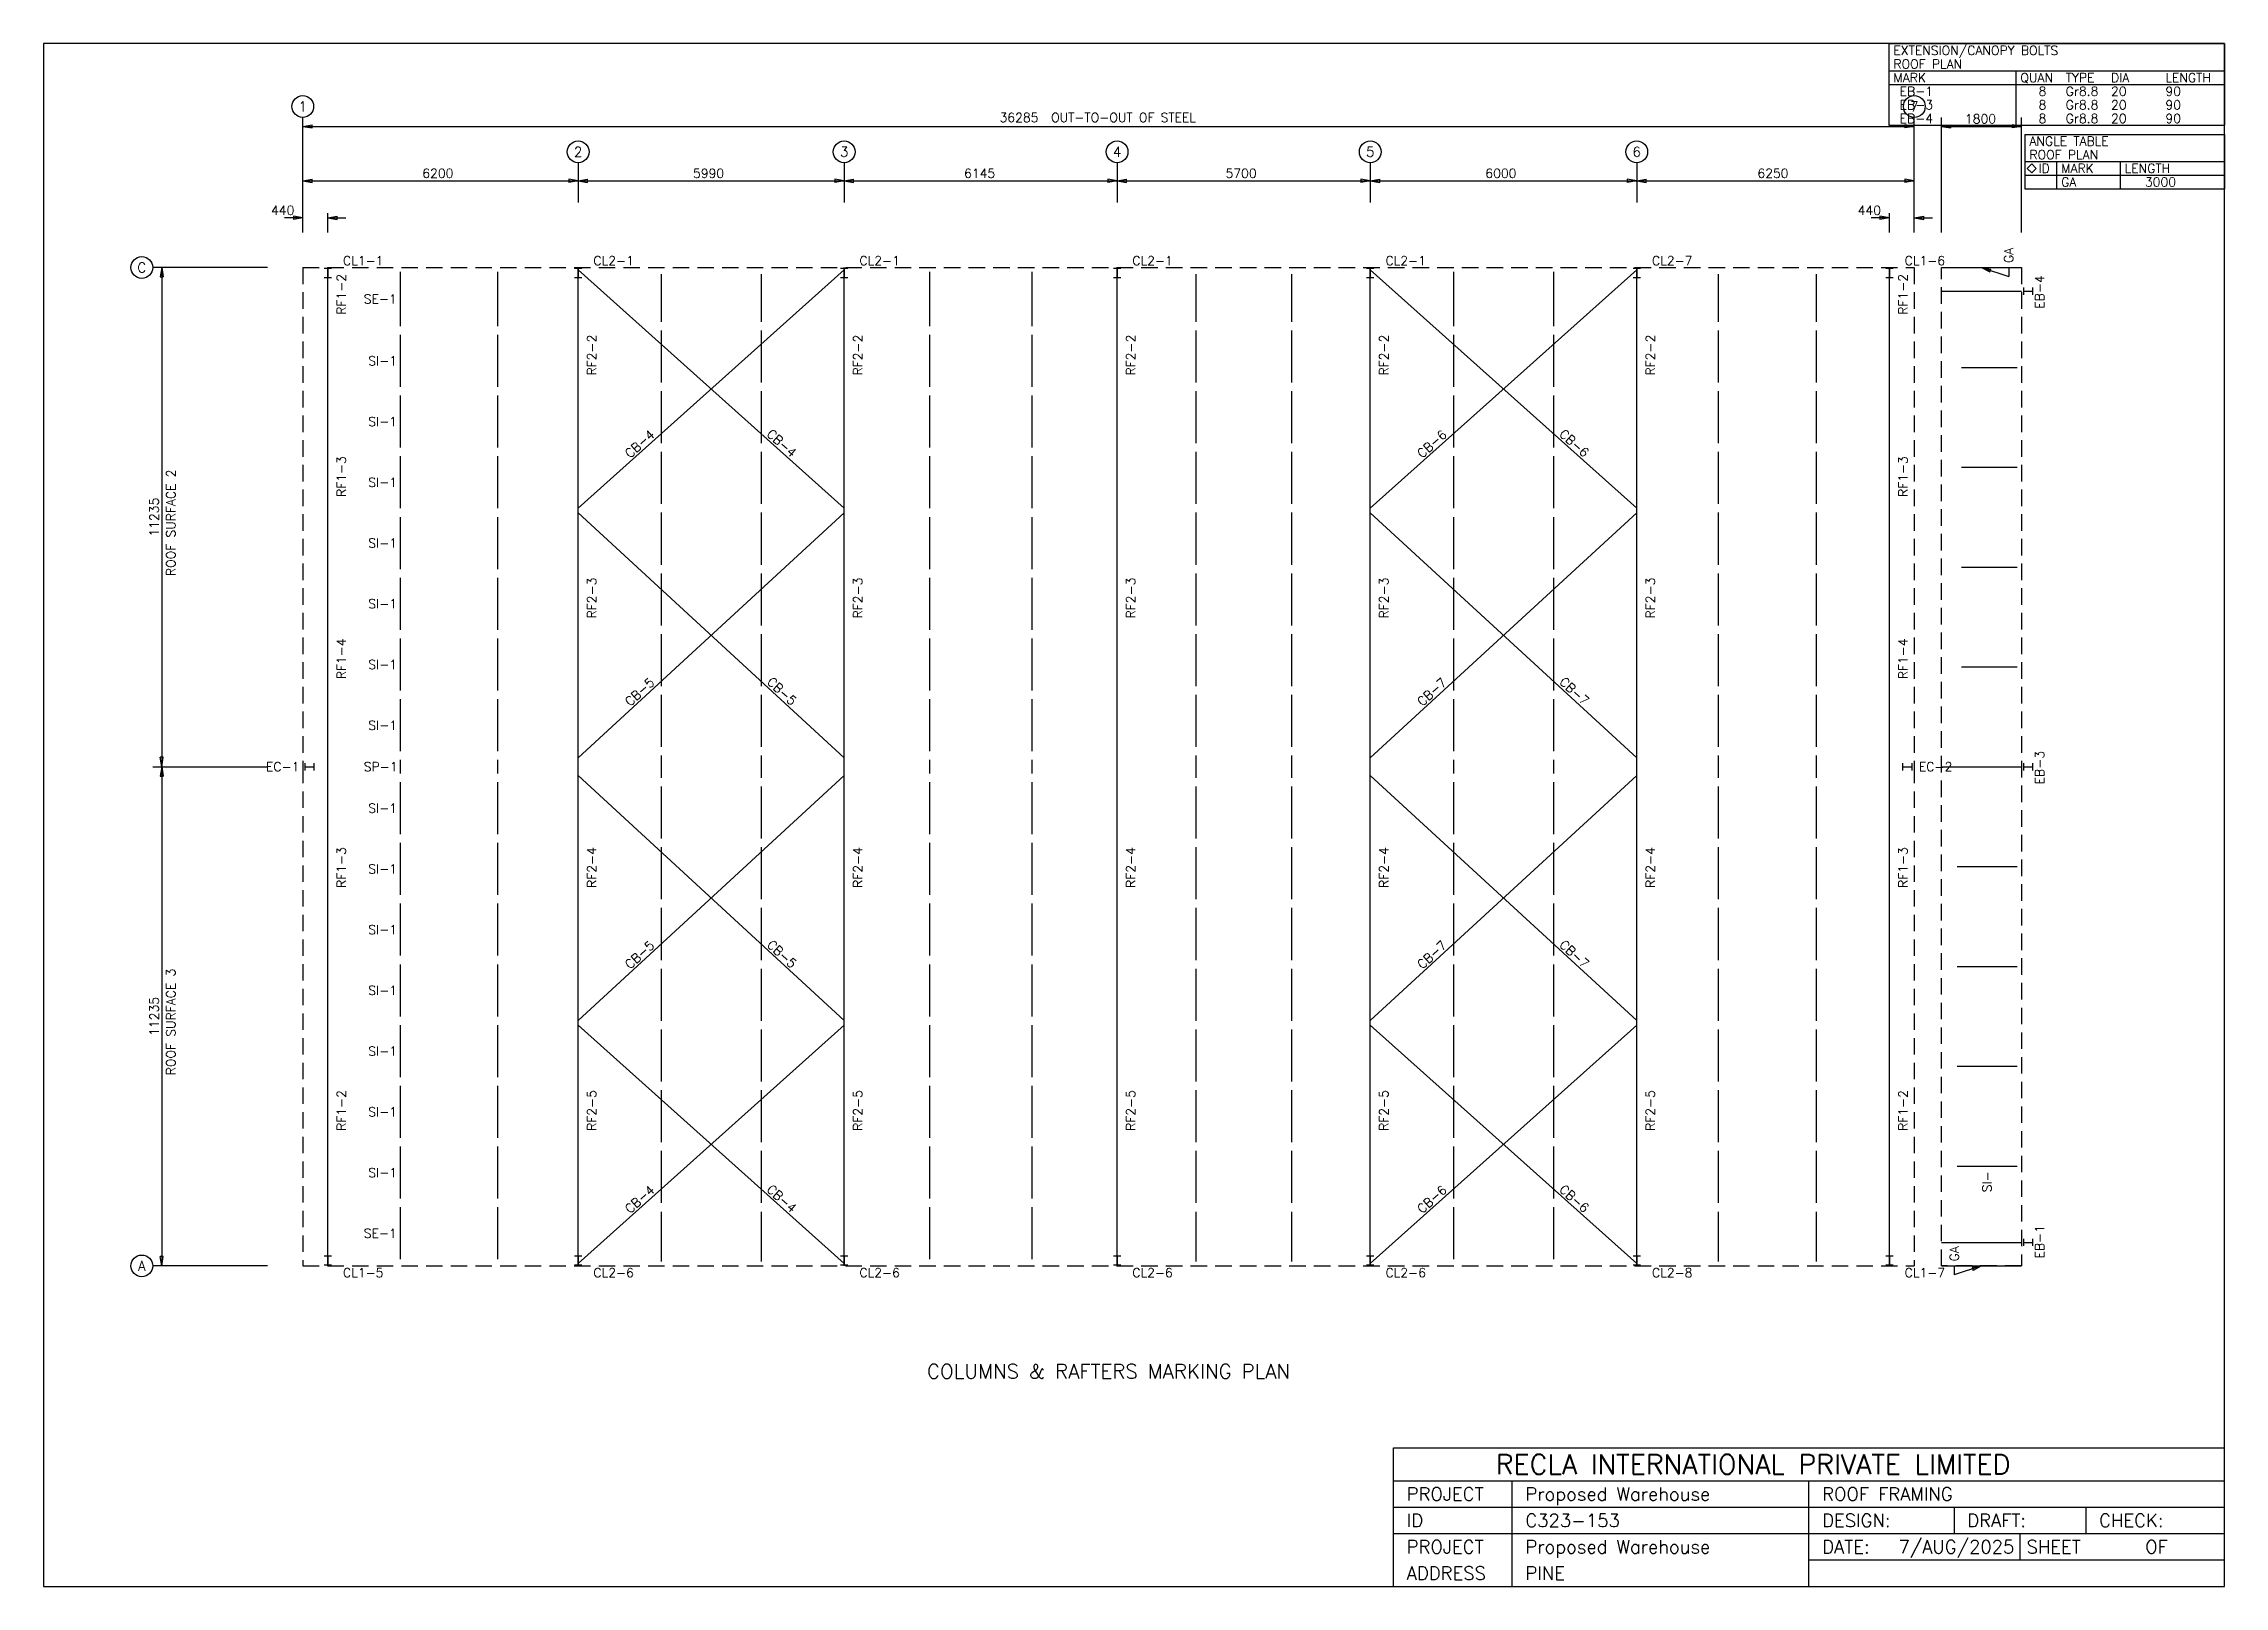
# Model space of a CAD drawing. Extents: x 0 to 49101, y 0 to 34722.
import ezdxf
from ezdxf.enums import TextEntityAlignment as Align

# ---------------------------------------------------------------- set-up
doc = ezdxf.new("R2010")
doc.units = 0
doc.linetypes.add('CONTIN', pattern=[0])
doc.linetypes.add('DASHED', pattern=[555.28, 371.18, -184.1])
doc.layers.get('0').update_dxf_attribs({"linetype": 'CONTIN'})
for name, color, linetype in [('1', 7, 'CONTIN'), ('10', 10, 'CONTIN'), ('11', 7, 'CONTIN'), ('12', 6, 'CONTIN'), ('13', 1, 'CONTIN'), ('14', 7, 'CONTIN'), ('15', 7, 'CONTIN'), ('2', 6, 'CONTIN'), ('22', 7, 'CONTIN'), ('26', 7, 'CONTIN'), ('3', 7, 'CONTIN'), ('4', 7, 'CONTIN'), ('5', 5, 'DASHED'), ('6', 6, 'CONTIN')]:
    doc.layers.add(name, color=color, linetype=linetype)
doc.styles.add('SIMPLEX', font='SIMPLEX')

# ---------------------------------------------------------------- blocks, each defined once
blk = doc.blocks.new('WCOL')
for p, q in [((-10.2, 0), (10.2, 0)), ((0, 0), (0, -25.4)), ((-10.2, -25.4), (10.2, -25.4))]:
    blk.add_line(p, q)
blk = doc.blocks.new('ARROWP')
for p, q in [((0, 0), (-212, 35)), ((-212, 35), (-212, -35)), ((0, 0), (-212, -35))]:
    blk.add_line(p, q)
blk = doc.blocks.new('ARROW')
for p, q in [((0, 0), (-212, 35)), ((-212, 35), (-212, -35)), ((0, 0), (-212, -35))]:
    blk.add_line(p, q)
blk = doc.blocks.new('ROFFRM')
at = {"layer": '1'}
for p, q in [((2194.99927, 22372.0078), (2194.99927, 21151.916)), ((4385, 22372.0078), (4385, 21151.916)), ((6200, 17052.8105), (12190, 22418.9629)), ((6200, 22418.9629), (12190, 17052.8105)), ((8071.66699, 22320.9707), (8071.66699, 21249.9082)), ((10318.333, 22320.9707), (10318.333, 21249.9082)), ((14113.334, 22372.0078), (14113.334, 21151.916)), ((16411.668, 22372.0078), (16411.668, 21151.916)), ((20110, 22320.9707), (20110, 21249.9082)), ((22260, 22320.9707), (22260, 21249.9082)), ((24035, 17052.8105), (30035.002, 22418.9629)), ((24035, 22418.9629), (30035.002, 17052.8105)), ((25910.002, 22372.0078), (25910.002, 21151.916)), ((28160.0039, 22372.0078), (28160.0039, 21151.916)), ((31866.668, 22320.9707), (31866.668, 21249.9082)), ((34073.332, 22320.9707), (34073.332, 21249.9082)), ((2194.99927, 20955.9316), (2194.99927, 19784.834)), ((4385, 20955.9316), (4385, 19784.834)), ((8071.66699, 21053.9219), (8071.66699, 19882.8242)), ((10318.333, 21053.9219), (10318.333, 19882.8242)), ((14113.334, 20955.9316), (14113.334, 19784.834)), ((16411.668, 20955.9316), (16411.668, 19784.834)), ((20110, 21053.9219), (20110, 19882.8242)), ((22260, 21053.9219), (22260, 19882.8242)), ((25910.002, 20955.9316), (25910.002, 19784.834)), ((28160.0039, 20955.9316), (28160.0039, 19784.834)), ((31866.668, 21053.9219), (31866.668, 19882.8242)), ((34073.332, 21053.9219), (34073.332, 19882.8242)), ((37344.4375, 20223), (38599.457, 20223)), ((37344.4375, 20223), (38599.457, 20223)), ((8071.66699, 19686.8398), (8071.66699, 18515.8438)), ((10318.333, 19686.8398), (10318.333, 18515.8438)), ((20110, 19686.8398), (20110, 18515.8438)), ((22260, 19686.8398), (22260, 18515.8438)), ((31866.668, 19686.8398), (31866.668, 18515.8438)), ((34073.332, 19686.8398), (34073.332, 18515.8438)), ((2194.99927, 19588.8496), (2194.99927, 18417.8516)), ((4385, 19588.8496), (4385, 18417.8516)), ((14113.334, 19588.8496), (14113.334, 18417.8516)), ((16411.668, 19588.8496), (16411.668, 18417.8516)), ((25910.002, 19588.8496), (25910.002, 18417.8516)), ((28160.0039, 19588.8496), (28160.0039, 18417.8516)), ((2194.99927, 18221.8672), (2194.99927, 17050.7695)), ((4385, 18221.8672), (4385, 17050.7695)), ((8071.66699, 18319.8574), (8071.66699, 17148.7617)), ((10318.333, 18319.8574), (10318.333, 17148.7617)), ((14113.334, 18221.8672), (14113.334, 17050.7695)), ((16411.668, 18221.8672), (16411.668, 17050.7695)), ((20110, 18319.8574), (20110, 17148.7617)), ((22260, 18319.8574), (22260, 17148.7617)), ((25910.002, 18221.8672), (25910.002, 17050.7695)), ((28160.0039, 18221.8672), (28160.0039, 17050.7695)), ((31866.668, 18319.8574), (31866.668, 17148.7617)), ((34073.332, 18319.8574), (34073.332, 17148.7617)), ((37344.4375, 17976), (38599.457, 17976)), ((37344.4375, 17976), (38599.457, 17976)), ((2194.99927, 16854.7852), (2194.99927, 15683.6885)), ((4385, 16854.7852), (4385, 15683.6885)), ((6200, 11435), (12190, 16950.7363)), ((6200, 16950.7363), (12190, 11435)), ((8071.66699, 16952.7754), (8071.66699, 15781.6797)), ((10318.333, 16952.7754), (10318.333, 15781.6797)), ((14113.334, 16854.7852), (14113.334, 15683.6885)), ((16411.668, 16854.7852), (16411.668, 15683.6885)), ((20110, 16952.7754), (20110, 15781.6797)), ((22260, 16952.7754), (22260, 15781.6797)), ((24035, 11435), (30035.002, 16950.7363)), ((24035, 16950.7363), (30035.002, 11435)), ((25910.002, 16854.7852), (25910.002, 15683.6885)), ((28160.0039, 16854.7852), (28160.0039, 15683.6885)), ((31866.668, 16952.7754), (31866.668, 15781.6797)), ((34073.332, 16952.7754), (34073.332, 15781.6797)), ((37344.4375, 15728.998), (38599.457, 15728.998)), ((37344.4375, 15728.998), (38599.457, 15728.998)), ((2194.99927, 15487.7041), (2194.99927, 14316.6064)), ((4385, 15487.7041), (4385, 14316.6064)), ((8071.66699, 15585.6963), (8071.66699, 14414.5986)), ((10318.333, 15585.6963), (10318.333, 14414.5986)), ((14113.334, 15487.7041), (14113.334, 14316.6064)), ((16411.668, 15487.7041), (16411.668, 14316.6064)), ((20110, 15585.6963), (20110, 14414.5986)), ((22260, 15585.6963), (22260, 14414.5986)), ((25910.002, 15487.7041), (25910.002, 14316.6064)), ((28160.0039, 15487.7041), (28160.0039, 14316.6064)), ((31866.668, 15585.6963), (31866.668, 14414.5986)), ((34073.332, 15585.6963), (34073.332, 14414.5986)), ((2194.99927, 14120.6221), (2194.99927, 12949.5244)), ((4385, 14120.6221), (4385, 12949.5244)), ((8071.66699, 14218.6133), (8071.66699, 13047.5166)), ((10318.333, 14218.6133), (10318.333, 13047.5166)), ((14113.334, 14120.6221), (14113.334, 12949.5244)), ((16411.668, 14120.6221), (16411.668, 12949.5244)), ((20110, 14218.6133), (20110, 13047.5166)), ((22260, 14218.6133), (22260, 13047.5166)), ((25910.002, 14120.6221), (25910.002, 12949.5244)), ((28160.0039, 14120.6221), (28160.0039, 12949.5244)), ((31866.668, 14218.6133), (31866.668, 13047.5166)), ((34073.332, 14218.6133), (34073.332, 13047.5166)), ((37344.4375, 13482.002), (38599.457, 13482.002)), ((37344.4375, 13482.002), (38599.457, 13482.002)), ((8071.66699, 12851.5313), (8071.66699, 11680.5352)), ((10318.333, 12851.5313), (10318.333, 11680.5352)), ((20110, 12851.5313), (20110, 11680.5352)), ((22260, 12851.5313), (22260, 11680.5352)), ((31866.668, 12851.5313), (31866.668, 11680.5352)), ((34073.332, 12851.5313), (34073.332, 11680.5352)), ((2194.99927, 12753.5391), (2194.99927, 11582.542)), ((4385, 12753.5391), (4385, 11582.542)), ((14113.334, 12753.5391), (14113.334, 11582.542)), ((16411.668, 12753.5391), (16411.668, 11582.542)), ((25910.002, 12753.5391), (25910.002, 11582.542)), ((28160.0039, 12753.5391), (28160.0039, 11582.542)), ((2194.99927, 11386.5576), (2194.99927, 11083.4775)), ((4385, 11386.5576), (4385, 11083.4775)), ((8071.66699, 11484.5498), (8071.66699, 10985.4854)), ((10318.333, 11484.5498), (10318.333, 10985.4854)), ((14113.334, 11386.5576), (14113.334, 11083.4775)), ((16411.668, 11386.5576), (16411.668, 11083.4775)), ((20110, 11484.5498), (20110, 10985.4854)), ((22260, 11484.5498), (22260, 10985.4854)), ((25910.002, 11386.5576), (25910.002, 11083.4775)), ((28160.0039, 11386.5576), (28160.0039, 11083.4775)), ((31866.668, 11484.5498), (31866.668, 10985.4854)), ((34073.332, 11484.5498), (34073.332, 10985.4854)), ((2194.99927, 10887.4922), (2194.99927, 9716.39551)), ((4385, 10887.4922), (4385, 9716.39551)), ((6200, 5519.29932), (12190, 11035)), ((6200, 11035), (12190, 5519.29932)), ((14113.334, 10887.4922), (14113.334, 9716.39551)), ((16411.668, 10887.4922), (16411.668, 9716.39551)), ((24035, 5519.29932), (30035.002, 11035)), ((24035, 11035), (30035.002, 5519.29932)), ((25910.002, 10887.4922), (25910.002, 9716.39551)), ((28160.0039, 10887.4922), (28160.0039, 9716.39551)), ((8071.66699, 10789.5), (8071.66699, 9618.40332)), ((10318.333, 10789.5), (10318.333, 9618.40332)), ((20110, 10789.5), (20110, 9618.40332)), ((22260, 10789.5), (22260, 9618.40332)), ((31866.668, 10789.5), (31866.668, 9618.40332)), ((34073.332, 10789.5), (34073.332, 9618.40332)), ((2194.99927, 9520.41113), (2194.99927, 8349.31445)), ((4385, 9520.41113), (4385, 8349.31445)), ((8071.66699, 9422.41895), (8071.66699, 8251.32227)), ((10318.333, 9422.41895), (10318.333, 8251.32227)), ((14113.334, 9520.41113), (14113.334, 8349.31445)), ((16411.668, 9520.41113), (16411.668, 8349.31445)), ((20110, 9422.41895), (20110, 8251.32227)), ((22260, 9422.41895), (22260, 8251.32227)), ((25910.002, 9520.41113), (25910.002, 8349.31445)), ((28160.0039, 9520.41113), (28160.0039, 8349.31445)), ((31866.668, 9422.41895), (31866.668, 8251.32227)), ((34073.332, 9422.41895), (34073.332, 8251.32227)), ((37246.4453, 8988.00098), (38599.457, 8988.00098)), ((37246.4453, 8988.00098), (38599.457, 8988.00098)), ((2194.99927, 8153.3291), (2194.99927, 6982.33301)), ((4385, 8153.3291), (4385, 6982.33301)), ((8071.66699, 8055.33691), (8071.66699, 6884.34033)), ((10318.333, 8055.33691), (10318.333, 6884.34033)), ((14113.334, 8153.3291), (14113.334, 6982.33301)), ((16411.668, 8153.3291), (16411.668, 6982.33301)), ((20110, 8055.33691), (20110, 6884.34033)), ((22260, 8055.33691), (22260, 6884.34033)), ((25910.002, 8153.3291), (25910.002, 6982.33301)), ((28160.0039, 8153.3291), (28160.0039, 6982.33301)), ((31866.668, 8055.33691), (31866.668, 6884.34033)), ((34073.332, 8055.33691), (34073.332, 6884.34033)), ((2194.99927, 6786.34766), (2194.99927, 5615.25)), ((4385, 6786.34766), (4385, 5615.25)), ((8071.66699, 6688.35498), (8071.66699, 5517.25781)), ((10318.333, 6688.35498), (10318.333, 5517.25781)), ((14113.334, 6786.34766), (14113.334, 5615.25)), ((16411.668, 6786.34766), (16411.668, 5615.25)), ((20110, 6688.35498), (20110, 5517.25781)), ((22260, 6688.35498), (22260, 5517.25781)), ((25910.002, 6786.34766), (25910.002, 5615.25)), ((28160.0039, 6786.34766), (28160.0039, 5615.25)), ((31866.668, 6688.35498), (31866.668, 5517.25781)), ((34073.332, 6688.35498), (34073.332, 5517.25781)), ((37246.4453, 6740.99951), (38599.457, 6740.99951)), ((37246.4453, 6740.99951), (38599.457, 6740.99951)), ((2194.99927, 5419.26611), (2194.99927, 4248.16797)), ((4385, 5419.26611), (4385, 4248.16797)), ((6200, 51.037571), (12190, 5417.22412)), ((6200, 5417.22412), (12190, 51.037571)), ((14113.334, 5419.26611), (14113.334, 4248.16797)), ((16411.668, 5419.26611), (16411.668, 4248.16797)), ((24035, 51.037571), (30035.002, 5417.22412)), ((24035, 5417.22412), (30035.002, 51.037571)), ((25910.002, 5419.26611), (25910.002, 4248.16797)), ((28160.0039, 5419.26611), (28160.0039, 4248.16797)), ((8071.66699, 5321.27344), (8071.66699, 4150.17578)), ((10318.333, 5321.27344), (10318.333, 4150.17578)), ((20110, 5321.27344), (20110, 4150.17578)), ((22260, 5321.27344), (22260, 4150.17578)), ((31866.668, 5321.27344), (31866.668, 4150.17578)), ((34073.332, 5321.27344), (34073.332, 4150.17578)), ((37246.4453, 4493.99902), (38599.457, 4493.99902)), ((37246.4453, 4493.99902), (38599.457, 4493.99902)), ((2194.99927, 4052.18408), (2194.99927, 2881.08716)), ((4385, 4052.18408), (4385, 2881.08716)), ((8071.66699, 3954.19141), (8071.66699, 2783.09497)), ((10318.333, 3954.19141), (10318.333, 2783.09497)), ((14113.334, 4052.18408), (14113.334, 2881.08716)), ((16411.668, 4052.18408), (16411.668, 2881.08716)), ((20110, 3954.19141), (20110, 2783.09497)), ((22260, 3954.19141), (22260, 2783.09497)), ((25910.002, 4052.18408), (25910.002, 2881.08716)), ((28160.0039, 4052.18408), (28160.0039, 2881.08716)), ((31866.668, 3954.19141), (31866.668, 2783.09497)), ((34073.332, 3954.19141), (34073.332, 2783.09497)), ((2194.99927, 2685.10303), (2194.99927, 1514.00549)), ((4385, 2685.10303), (4385, 1514.00549)), ((8071.66699, 2587.11084), (8071.66699, 1416.01343)), ((10318.333, 2587.11084), (10318.333, 1416.01343)), ((14113.334, 2685.10303), (14113.334, 1514.00549)), ((16411.668, 2685.10303), (16411.668, 1514.00549)), ((20110, 2587.11084), (20110, 1416.01343)), ((22260, 2587.11084), (22260, 1416.01343)), ((25910.002, 2685.10303), (25910.002, 1514.00549)), ((28160.0039, 2685.10303), (28160.0039, 1514.00549)), ((31866.668, 2587.11084), (31866.668, 1416.01343)), ((34073.332, 2587.11084), (34073.332, 1416.01343)), ((37246.4453, 2247.00073), (38599.457, 2247.00073)), ((37246.4453, 2247.00073), (38599.457, 2247.00073)), ((2194.99927, 1318.02112), (2194.99927, 149.029709)), ((4385, 1318.02112), (4385, 149.029709)), ((8071.66699, 1220.02905), (8071.66699, 97.992134)), ((10318.333, 1220.02905), (10318.333, 97.992134)), ((14113.334, 1318.02112), (14113.334, 149.029709)), ((16411.668, 1318.02112), (16411.668, 149.029709)), ((20110, 1220.02905), (20110, 97.992134)), ((22260, 1220.02905), (22260, 97.992134)), ((25910.002, 1318.02112), (25910.002, 149.029709)), ((28160.0039, 1318.02112), (28160.0039, 149.029709)), ((31866.668, 1220.02905), (31866.668, 97.992134)), ((34073.332, 1220.02905), (34073.332, 97.992134))]:
    blk.add_line(p, q, dxfattribs=at)
at = {"layer": '12'}
for p, q in [((0, 23261.082), (0, 25849.709)), ((36285, 23261.082), (36285, 25849.709)), ((36897.4492, 23261.082), (36897.4492, 25849.707)), ((38697.4492, 23261.082), (38697.4492, 25849.707)), ((6200, 24828.957), (6200, 23930.6953)), ((12189.998, 24828.957), (12189.998, 23930.6953)), ((18334.998, 24828.957), (18334.998, 23930.6953)), ((24034.998, 24828.957), (24034.998, 23930.6953)), ((30034.998, 24828.957), (30034.998, 23930.6953)), ((0, 23261.082), (0, 23689.7969)), ((561.41333, 23261.082), (561.41333, 23689.7969)), ((35723.5859, 23261.082), (35723.5859, 23689.7969)), ((36285, 23261.082), (36285, 23689.7969)), ((-791.0824, 22470), (-3379.708, 22470)), ((-3379.708, 11235), (-791.0824, 11235)), ((-791.0824, 0), (-3379.708, 0))]:
    blk.add_line(p, q, dxfattribs=at)
at = {"layer": '13'}
for centre in [(0, 26094.6895), (36285, 26094.6895), (6200, 25073.9375), (12189.998, 25073.9375), (18334.998, 25073.9375), (24034.998, 25073.9375), (30034.998, 25073.9375), (-3624.6885, 22470), (-3624.6885, 0)]:
    blk.add_circle(centre, 244.980347, dxfattribs=at)
at = {"layer": '2'}
for p, q in [((0, 25645.5566), (36285, 25645.5566)), ((36897.4492, 25645.5566), (38697.4492, 25645.5566)), ((0, 24420.6563), (36285, 24420.6563)), ((0, 23587.7227), (-408.30057, 23587.7227)), ((561.41333, 23587.7227), (969.713867, 23587.7227)), ((35723.5859, 23587.7227), (35315.2852, 23587.7227)), ((36285, 23587.7227), (36693.3008, 23587.7227)), ((-3175.5576, 22470), (-3175.5576, 0))]:
    blk.add_line(p, q, dxfattribs=at)
at = {"layer": '3'}
for p, q in [((37797.4492, 22470), (38409.8984, 22265.8496)), ((38409.8984, 22470), (38409.8984, 22265.8496)), ((37185, 0), (37185, -204.15028)), ((37797.4492, 0), (37185, -204.15028))]:
    blk.add_line(p, q, dxfattribs=at)
at = {"layer": '4'}
for p, q in [((561.41333, 0), (561.41333, 22470)), ((6200, 0), (6200, 22470)), ((12190, 0), (12190, 22470)), ((18335, 0), (18335, 22470)), ((24035, 0), (24035, 22470)), ((30035.002, 0), (30035.002, 22470)), ((35723.5859, 0), (35723.5859, 22470)), ((36897.4492, 21940), (38697.4492, 21940)), ((36897.4492, 11235), (38697.4492, 11235)), ((36897.4492, 530), (38697.4492, 530))]:
    blk.add_line(p, q, dxfattribs=at)
at = {"layer": '5'}
for p, q in [((0, 22470), (0, 11235)), ((0, 22470), (36285, 22470)), ((36285, 22470), (36285, 11235)), ((36897.4492, 0), (36897.4492, 22470)), ((36897.4492, 22470), (38697.4492, 22470)), ((38697.4492, 22470), (38697.4492, 0)), ((0, 11235), (0, 0)), ((36285, 11235), (36285, 0)), ((0, 0), (36285, 0)), ((38697.4492, 0), (36897.4492, 0))]:
    blk.add_line(p, q, dxfattribs=at)
at = {"layer": '6'}
for p, q in [((36897.4492, 22470), (38697.4492, 22470)), ((36897.4492, 0), (38697.4492, 0))]:
    blk.add_line(p, q, dxfattribs=at)
at = {"layer": '10', "yscale": 8.03741264, "zscale": 8.03741264}
for p, xscale in [((561.410706, 22444.4805), -8.0374126), ((6200, 22444.4805), -8.0374126), ((12189.998, 22444.4805), -8.0374126), ((18334.998, 22444.4805), -8.0374126), ((24034.998, 22444.4805), -8.0374126), ((30034.998, 22444.4805), -8.0374126), ((35723.582, 22444.4805), -8.0374126), ((561.41333, 229.669067), 8.03741264), ((6200, 229.669067), 8.03741264), ((12190, 229.669067), 8.03741264), ((18335, 229.669067), 8.03741264), ((24035, 229.669067), 8.03741264), ((30035.002, 229.669067), 8.03741264), ((35723.5859, 229.669067), 8.03741264)]:
    blk.add_blockref('WCOL', p, dxfattribs=dict(at, xscale=xscale))
at = {"layer": '10', "xscale": 8.03741264, "yscale": 8.03741264, "zscale": 8.03741264, "rotation": 90}
for p in [(38748.4883, 21940), (51.037582, 11235), (36029.8125, 11235), (38748.4883, 11235), (38748.4883, 530)]:
    blk.add_blockref('WCOL', p, dxfattribs=at)
at = {"layer": '2'}
for p, rotation in [((0, 25645.5566), 180), ((36897.4492, 25645.5566), 180), ((0, 24420.6563), 180), ((6200, 24420.6563), 180), ((12189.998, 24420.6563), 180), ((18334.998, 24420.6563), 180), ((24034.998, 24420.6563), 180), ((30034.998, 24420.6563), 180), ((561.41333, 23587.7227), 180), ((36285, 23587.7227), 180), ((-3175.5576, 22470), 90), ((-3175.5576, 11235), 270), ((-3175.5576, 11235), 90), ((-3175.5576, 0), 270)]:
    blk.add_blockref('ARROW', p, dxfattribs=dict(at, rotation=rotation))
for p in [(36285, 25645.5566), (38697.4492, 25645.5566), (6200, 24420.6563), (12189.998, 24420.6563), (18334.998, 24420.6563), (24034.998, 24420.6563), (30034.998, 24420.6563), (36285, 24420.6563), (0, 23587.7227), (35723.5859, 23587.7227)]:
    blk.add_blockref('ARROW', p, dxfattribs=at)
at = {"layer": '3'}
for p, rotation in [((37797.4492, 22470), 161.565), ((37797.4492, 0), 378.435)]:
    blk.add_blockref('ARROWP', p, dxfattribs=dict(at, rotation=rotation))
at = {"layer": '11', "style": 'SIMPLEX'}
for s, p in [('36285', (15687.5918, 25743.5488)), ('1800', (37424.875, 25713.6074)), ('6200', (2691.69922, 24488.707)), ('5990', (8786.69824, 24488.707)), ('6145', (14889.9229, 24488.707)), ('5700', (20776.6973, 24488.707)), ('6000', (26626.6973, 24488.707)), ('6250', (32751.6953, 24488.707)), ('440', (-714.52594, 23655.7734)), ('440', (35009.0586, 23655.7734))]:
    blk.add_text(s, height=204.150284, dxfattribs=at).set_placement(p)
for p in [(-3243.6074, 16413.5781), (-3243.6074, 5178.57666)]:
    blk.add_text('11235', height=204.150284, rotation=90, dxfattribs=at).set_placement(p)
at = {"layer": '13', "style": 'SIMPLEX'}
for s, p in [('1', (0, 26094.6895)), ('7', (36285, 26094.6895)), ('2', (6200, 25073.9375)), ('3', (12189.998, 25073.9375)), ('4', (18334.998, 25073.9375)), ('5', (24034.998, 25073.9375)), ('6', (30034.998, 25073.9375)), ('C', (-3624.6885, 22470)), ('A', (-3624.6885, 0))]:
    blk.add_text(s, height=220.4823, dxfattribs=at).set_placement(p, align=Align.MIDDLE_CENTER)
at = {"layer": '15', "style": 'SIMPLEX'}
blk.add_text(' OUT-TO-OUT OF STEEL', height=204.150284, dxfattribs=at).set_placement((16708.3438, 25743.5488))
for s, p in [('ROOF SURFACE 2', (-2869.3323, 15525.5234)), ('ROOF SURFACE 3', (-2869.3323, 4290.52344))]:
    blk.add_text(s, height=204.150284, rotation=90, dxfattribs=at).set_placement(p)
blk.add_text('COLUMNS & RAFTERS MARKING PLAN', height=326.640442, dxfattribs=at).set_placement((18142.5, -2536.5671), align=Align.CENTER)
at = {"layer": '3', "style": 'SIMPLEX'}
for s, p in [(' CL1-1', (765.560974, 22521.0371)), (' CL2-1', (6404.1499, 22521.0371)), (' CL2-1', (12394.1484, 22521.0371)), (' CL2-1', (18539.1484, 22521.0371)), (' CL2-1', (24239.1484, 22521.0371)), (' CL2-7', (30239.1465, 22521.0371)), (' CL1-6', (35927.7305, 22521.0371)), ('SE-1', (1372.2738, 21659.8848)), ('SI-1', (1474.34875, 20268.3066)), ('SI-1', (1474.34875, 18901.2754)), ('SI-1', (1474.34875, 17534.2422)), ('SI-1', (1474.34875, 16167.1602)), ('SI-1', (1474.34875, 14800.0781)), ('SI-1', (1474.34875, 13432.9971)), ('SI-1', (1474.34875, 12065.9658)), ('EC-1', (-826.80865, 11132.9248)), ('SP-1', (1372.2738, 11132.9424)), ('EC-2', (36387.0742, 11132.9248)), ('SI-1', (1474.34875, 10199.8691)), ('SI-1', (1474.34875, 8832.78711)), ('SI-1', (1474.34875, 7465.75635)), ('SI-1', (1474.34875, 6098.72363)), ('SI-1', (1474.34875, 4731.64209)), ('SI-1', (1474.34875, 3364.56055)), ('SI-1', (1474.34875, 1997.479)), ('SE-1', (1372.2738, 631.450378)), (' CL1-5', (765.563599, -255.18787)), (' CL2-6', (6404.15039, -255.18787)), (' CL2-6', (12394.1504, -255.18787)), (' CL2-6', (18539.1504, -255.18787)), (' CL2-6', (24239.1504, -255.18787)), (' CL2-8', (30239.1484, -255.18787)), (' CL1-7', (35927.7344, -255.18787))]:
    blk.add_text(s, height=204.150284, dxfattribs=at).set_placement(p)
for s, rotation, p in [('GA', 90, (38511.9727, 22572.0742)), (' RF1-2', 90, (969.713867, 21266.2383)), (' RF1-2', 90, (36131.8867, 21266.2383)), ('EB-4', 90, (39207.8281, 21541.9063)), (' RF2-2', 90, (6608.30029, 19899.1563)), (' RF2-2', 90, (12598.3008, 19899.1563)), (' RF2-2', 90, (18743.3008, 19899.1563)), (' RF2-2', 90, (24443.3008, 19899.1563)), (' RF2-2', 90, (30443.2988, 19899.1563)), ('CB-4', 41.856, (7366.93457, 18166.7324)), ('CB-4', -41.856, (10430.0439, 18697.9941)), ('CB-6', 41.808, (25204.2461, 18167.0078)), ('CB-6', -41.808, (28272.2949, 18697.7754)), (' RF1-3', 90, (969.713867, 17165.0918)), (' RF1-3', 90, (36131.8867, 17165.0918)), (' RF2-3', 90, (6608.30029, 14430.9277)), (' RF2-3', 90, (12598.3008, 14430.9277)), (' RF2-3', 90, (18743.3008, 14430.9277)), (' RF2-3', 90, (24443.3008, 14430.9277)), (' RF2-3', 90, (30443.2988, 14430.9277)), (' RF1-4', 90, (969.713867, 13063.8477)), (' RF1-4', 90, (36131.8867, 13063.8477)), ('CB-5', 42.64, (7370.07861, 12581.8174)), ('CB-5', -42.64, (10434.2236, 13121.1416)), ('CB-7', 42.592, (25207.3887, 12582.0889)), ('CB-7', -42.592, (28276.4668, 13120.9258)), ('EB-3', 90, (39207.8281, 10836.9072)), (' RF1-3', 90, (969.713867, 8365.64551)), (' RF2-4', 90, (6608.30029, 8365.64551)), (' RF2-4', 90, (12598.3008, 8365.64551)), (' RF2-4', 90, (18743.3008, 8365.64551)), (' RF2-4', 90, (24443.3008, 8365.64551)), (' RF2-4', 90, (30443.2988, 8365.64551)), (' RF1-3', 90, (36131.8867, 8365.64551)), ('CB-5', 42.639, (7370.07813, 6666.1084)), ('CB-5', -42.639, (10434.2227, 7205.43018)), ('CB-7', 42.592, (25207.3867, 6666.38037)), ('CB-7', -42.592, (28276.4668, 7205.21582)), (' RF1-2', 90, (969.713867, 2897.41919)), (' RF2-5', 90, (6608.30029, 2897.41919)), (' RF2-5', 90, (12598.3008, 2897.41919)), (' RF2-5', 90, (18743.3008, 2897.41919)), (' RF2-5', 90, (24443.3008, 2897.41919)), (' RF2-5', 90, (30443.2988, 2897.41919)), (' RF1-2', 90, (36131.8867, 2897.41919)), ('SI-', 90, (38025.0234, 1659.04797)), ('SI-', 90, (38025.0234, 1659.04797)), ('CB-4', 41.856, (7366.93457, 1164.96753)), ('CB-4', -41.856, (10430.0449, 1696.22949)), ('CB-6', 41.808, (25204.2461, 1165.2417)), ('CB-6', -41.808, (28272.2949, 1696.01135)), ('EB-1', 90, (39207.8281, 167.633163)), ('GA', 90, (37287.0742, 102.07515))]:
    blk.add_text(s, height=204.150284, rotation=rotation, dxfattribs=at).set_placement(p)
blk = doc.blocks.new('RW3BLT')
for p, q in [((-7553.561, 0), (0, 0)), ((-7553.561, 0), (-7553.561, -1837.3525)), ((0, 0), (0, -1837.3525)), ((-7553.561, -612.45081), (0, -612.45081)), ((-7553.561, -918.67627), (0, -918.67627)), ((-4695.4565, -612.45081), (-4695.4565, -1837.3525)), ((-7553.561, -1837.3525), (0, -1837.3525))]:
    blk.add_line(p, q)
at = {"layer": '14', "style": 'SIMPLEX'}
for s, p in [('EXTENSION/CANOPY BOLTS', (-7451.4858, -255.18787)), ('ROOF PLAN', (-7451.4858, -561.41333)), ('MARK', (-7451.4858, -867.63861)), ('QUAN', (-4593.3813, -867.63861)), ('TYPE', (-3572.6299, -867.63861)), ('DIA', (-2551.8787, -867.63861)), ('LENGTH', (-1326.9772, -867.63861))]:
    blk.add_text(s, height=204.150284, dxfattribs=at).set_placement(p)
at = {"layer": '26', "style": 'SIMPLEX'}
for s, height, p in [(' EB-1', 204.150284, (-7451.4858, -1173.8641)), ('8', 204.15028, (-4185.0811, -1173.8641)), ('Gr8.8', 204.150284, (-3572.6299, -1173.8641)), ('20', 204.150284, (-2551.8787, -1173.8641)), ('90', 204.150284, (-1326.9772, -1173.8641)), (' EB-3', 204.150284, (-7451.4858, -1480.0895)), ('8', 204.15028, (-4185.0811, -1480.0895)), ('Gr8.8', 204.150284, (-3572.6299, -1480.0895)), ('20', 204.150284, (-2551.8787, -1480.0895)), ('90', 204.150284, (-1326.9772, -1480.0895)), (' EB-4', 204.150284, (-7451.4858, -1786.3149)), ('8', 204.15028, (-4185.0811, -1786.3149)), ('Gr8.8', 204.150284, (-3572.6299, -1786.3149)), ('20', 204.150284, (-2551.8787, -1786.3149)), ('90', 204.150284, (-1326.9772, -1786.3149))]:
    blk.add_text(s, height=height, dxfattribs=at).set_placement(p)
blk = doc.blocks.new('RW3ANGL')
for p, q in [((-4491.3062, 0), (-4491.3062, -1224.9016)), ((-4491.3062, 0), (0, 0)), ((0, 0), (0, -1224.9016)), ((-4491.3062, -612.45081), (0, -612.45081)), ((-4491.3062, -918.67627), (0, -918.67627)), ((-3776.7805, -612.45081), (-3776.7805, -1224.9016)), ((-2347.7283, -612.45081), (-2347.7283, -1224.9016)), ((-4491.3062, -1224.9016), (0, -1224.9016))]:
    blk.add_line(p, q)
at = {"layer": '14'}
for p, q in [((-4440.2686, -765.56354), (-4338.1934, -663.48834)), ((-4338.1934, -867.63861), (-4440.2686, -765.56354)), ((-4338.1934, -663.48834), (-4236.1182, -765.56354)), ((-4236.1182, -765.56354), (-4338.1934, -867.63861))]:
    blk.add_line(p, q, dxfattribs=at)
at = {"layer": '14', "style": 'SIMPLEX'}
for s, p in [('ANGLE TABLE', (-4389.231, -255.18787)), ('ROOF PLAN', (-4389.231, -561.41333)), ('ID', (-4185.0806, -867.63861)), ('MARK', (-3674.7051, -867.63861)), ('LENGTH', (-2245.6533, -867.63861))]:
    blk.add_text(s, height=204.150284, dxfattribs=at).set_placement(p)
at = {"layer": '26', "style": 'SIMPLEX'}
for s, p in [('GA', (-3674.7051, -1173.8641)), ('   3000', (-2245.6533, -1173.8641))]:
    blk.add_text(s, height=204.150284, dxfattribs=at).set_placement(p)

msp = doc.modelspace()

# ---------------------------------------------------------------- linework, layer by layer
for p, q in [((30393.6953, 0), (30393.6953, 3117.93164)), ((30393.6953, 3117.93164), (49101.2852, 3117.93164)), ((49101.2852, 0), (49101.2852, 3117.93164)), ((30393.6953, 2375.56689), (49101.2852, 2375.56689)), ((33066.207, 0), (33066.207, 2375.56689)), ((39747.4883, 0), (39747.4883, 2375.56689)), ((30393.6953, 1781.67542), (49101.2852, 1781.67542)), ((43013.8945, 1781.67542), (43013.8945, 1187.78345)), ((45983.3555, 1781.67542), (45983.3555, 1187.78345)), ((30393.6953, 1187.78345), (49101.2852, 1187.78345)), ((44498.6211, 1187.78345), (44498.6211, 593.891724)), ((39747.4883, 593.891724), (49101.2852, 593.891724)), ((30393.6953, 0), (49101.2852, 0))]:
    msp.add_line(p, q)
at = {"layer": '22'}
for p, q in [((49101.2852, 34721.625), (0, 34721.625)), ((0, 34721.625), (0, 0)), ((49101.2852, 0), (49101.2852, 34721.625)), ((0, 0), (49101.2852, 0))]:
    msp.add_line(p, q, dxfattribs=at)

# ---------------------------------------------------------------- block references
for name, p in [('RW3BLT', (49101.2852, 34721.625)), ('ROFFRM', (5835.2915, 7212.87891)), ('RW3ANGL', (49101.2852, 32680.125))]:
    msp.add_blockref(name, p)

# ---------------------------------------------------------------- texts
at = {"layer": '14', "style": 'SIMPLEX'}
for s, height, p in [('RECLA INTERNATIONAL PRIVATE LIMITED', 445.418823, (32695.0273, 2524.03979)), ('PROJECT', 296.945862, (30690.6406, 1930.14819)), ('Proposed Warehouse', 296.945862, (33363.1523, 1930.14819)), ('ROOF FRAMING', 296.945862, (40044.4375, 1930.14819)), ('ID', 296.945862, (30690.6406, 1336.25635)), ('C323-153', 296.945862, (33363.1523, 1336.25635)), ('DESIGN:', 296.945862, (40044.4375, 1336.25635)), ('DRAFT:', 296.945862, (43310.8398, 1336.25635)), ('CHECK:', 296.945862, (46280.3008, 1336.25635)), ('PROJECT', 296.945862, (30690.6406, 742.364685)), ('Proposed Warehouse', 296.945862, (33363.1523, 742.364685)), ('DATE:', 296.945862, (40044.4375, 742.364685)), (' 7/AUG/2025', 296.945862, (41558.8594, 742.364685)), ('SHEET', 296.945862, (44647.0977, 742.364685)), ('OF', 296.945862, (47319.6094, 742.364685)), ('ADDRESS', 296.945862, (30690.6406, 148.472931)), ('PINE', 296.945862, (33363.1523, 148.472931))]:
    msp.add_text(s, height=height, dxfattribs=at).set_placement(p)

doc.saveas('drawing.dxf')
